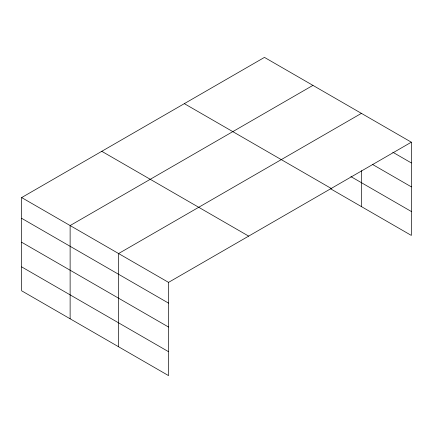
<?xml version="1.0" encoding="UTF-8"?>
<svg xmlns="http://www.w3.org/2000/svg" width="433" height="433" viewBox="0 0 433 433"><rect width="100%" height="100%" fill="white"/><g stroke="black" fill="none" stroke-linecap="round" stroke-linejoin="round"><path stroke-width="0.65" d="M411.35 142.192L264.46 57.389L21.65 197.572L21.65 290.808L168.54 375.611L168.54 282.381L411.35 142.192L411.35 235.428L330.455 188.723M312.935 85.371L70.124 225.561L70.124 318.791M361.409 113.359L118.599 253.543L118.599 346.779M392.769 152.21L411.35 162.943M372.44 164.399L411.35 186.861M350.892 176.604L411.35 211.504M184.334 103.649L331.223 188.452M101.777 151.312L248.666 236.12M21.65 197.572L168.54 282.381M21.65 218.319L168.54 303.127M21.65 242.242L168.54 327.045M21.65 266.885L168.54 351.693M361.409 170.683L361.409 206.595"/></g></svg>
